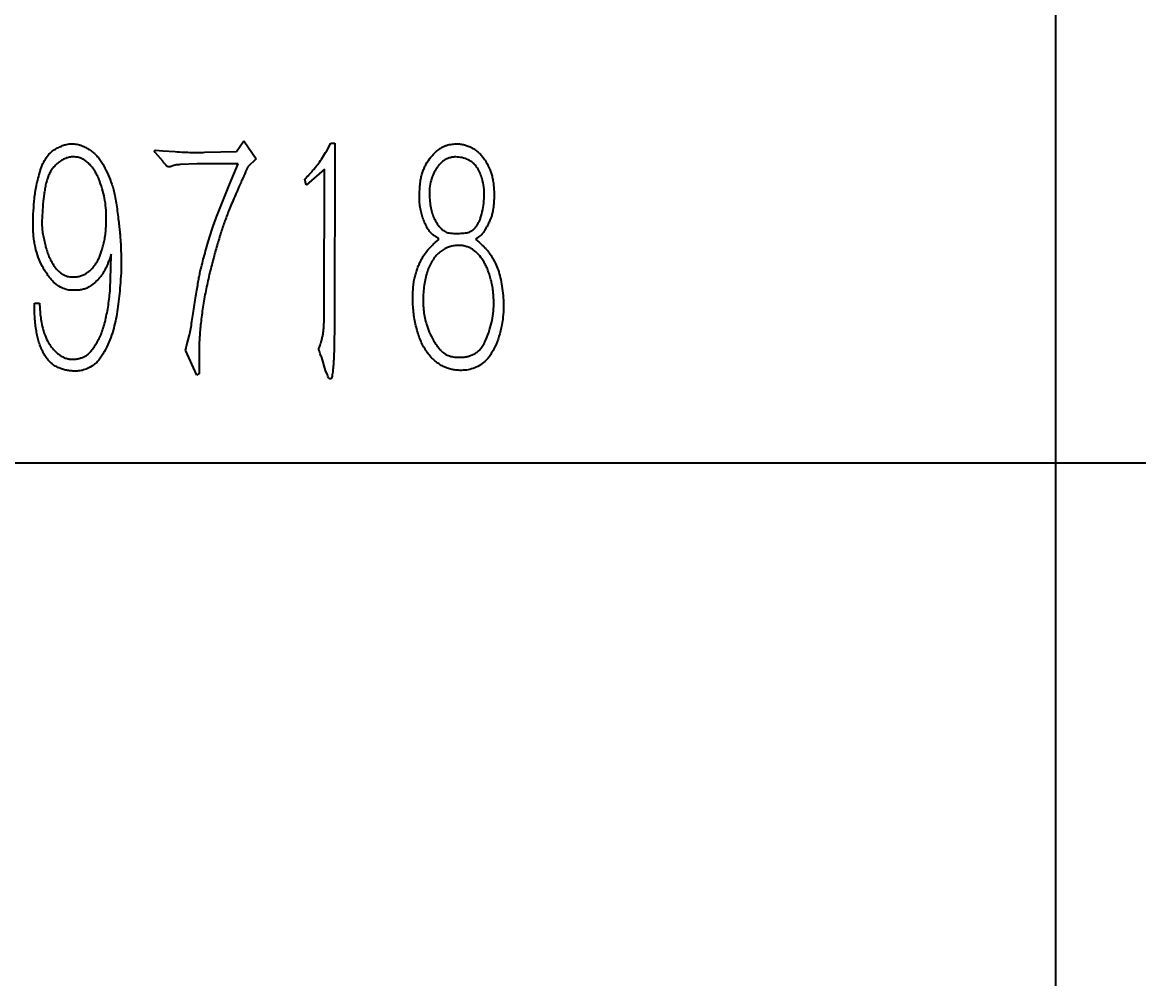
# Model space of a CAD drawing. Header units: millimetres. Extents: x 0 to 210, y 0 to 297.
# Drawn here: x 166.78 to 177.37, y 164.56 to 173.63 of the extents above; entities that cross this region are included whole.
import ezdxf

# ---------------------------------------------------------------- set-up
doc = ezdxf.new("R2010")
doc.units = ezdxf.units.MM
doc.layers.add('根据设置的颜色创建', color=7, linetype='Continuous', lineweight=25)
doc.styles.add('SLDTEXTSTYLE5', font='TXT', dxfattribs={"width": 0.7})
doc.dimstyles.new('SLDDIMSTYLE2', dxfattribs={"dimtxt": 3.5, "dimasz": 4.08, "dimexe": 0, "dimexo": 0.0625, "dimgap": 0.875, "dimtad": 0, "dimtih": 1, "dimtoh": 1, "dimlfac": 1.5, "dimrnd": 1e-09, "dimzin": 12, "dimdsep": 46, "dimtxsty": 'SLDTEXTSTYLE5', "dimsah": 1, "dimcen": 0.09, "dimadec": 0, "dimazin": 3, "dimtol": 1, "dimtp": 0.01, "dimtm": 0.01, "dimtfac": 1, "dimtofl": 0, "dimtmove": 0, "dimatfit": 3, "dimfxl": 0, "dimfrac": 2, "dimtolj": 1, "dimarcsym": 0})
doc.dimstyles.new('SLDDIMSTYLE3', dxfattribs={"dimtxt": 3.5, "dimasz": 4.08, "dimexe": 0, "dimexo": 0.0625, "dimgap": 0.875, "dimtad": 0, "dimtih": 1, "dimtoh": 1, "dimlfac": 1.5, "dimrnd": 1e-09, "dimzin": 4, "dimdsep": 46, "dimtxsty": 'SLDTEXTSTYLE5', "dimsah": 1, "dimcen": 0.09, "dimadec": 0, "dimazin": 1, "dimtfac": 1, "dimtofl": 0, "dimtmove": 0, "dimatfit": 3, "dimfxl": 0, "dimfrac": 2, "dimtolj": 1, "dimtzin": 12, "dimarcsym": 0})

# ---------------------------------------------------------------- blocks, each defined once
blk = doc.blocks.new('_D_3')
at = {"layer": '根据设置的颜色创建'}
for p, q in [((176.582, 169.454), (189.908, 169.454)), ((188.892, 161.521), (188.892, 169.454))]:
    blk.add_line(p, q, dxfattribs=at)
blk.add_solid([(188.892, 169.454), (188.384, 165.374), (189.4, 165.374)], dxfattribs=at)
at = {"layer": '根据设置的颜色创建', "insert": (189.908, 171.8), "char_height": 3.5, "attachment_point": 1, "style": 'SLDTEXTSTYLE5'}
blk.add_mtext('31.90', dxfattribs=at)
blk = doc.blocks.new('_D_4')
at = {"layer": '根据设置的颜色创建'}
for p, q in [((176.415, 194.854), (189.908, 194.854)), ((188.892, 169.454), (188.892, 194.854))]:
    blk.add_line(p, q, dxfattribs=at)
blk.add_solid([(188.892, 194.854), (188.384, 190.774), (189.4, 190.774)], dxfattribs=at)
at = {"layer": '根据设置的颜色创建', "char_height": 3.5, "attachment_point": 1, "style": 'SLDTEXTSTYLE5'}
for s, insert in [('±0.01', (194.288, 197.2)), ('70', (189.908, 197.2))]:
    blk.add_mtext(s, dxfattribs=dict(at, insert=insert))

msp = doc.modelspace()

# ---------------------------------------------------------------- linework, layer by layer
at = {"color": 7, "linetype": 'Continuous', "lineweight": 25}
for p, q in [((176.582, 169.4542), (176.582, 177.3275)), ((168.809, 172.4045), (168.8791, 172.5049)), ((168.8791, 172.5049), (168.9969, 172.3339)), ((169.6656, 172.4109), (169.7059, 172.485)), ((169.7059, 172.485), (169.7427, 172.485)), ((169.7427, 172.485), (169.7392, 170.7026)), ((168.0438, 172.4179), (168.1109, 172.4109)), ((168.1139, 172.3105), (168.0438, 172.391)), ((168.1109, 172.4109), (168.2282, 172.4045)), ((168.5102, 172.3975), (168.809, 172.4045)), ((168.2148, 172.2732), (168.181, 172.2598)), ((168.4361, 172.2866), (168.275, 172.2802)), ((168.7448, 172.0922), (168.8254, 172.2866)), ((168.9969, 172.3339), (168.9164, 172.2598)), ((169.6452, 172.2364), (169.4707, 172.0853)), ((169.6423, 170.9208), (169.6452, 172.2364)), ((168.624, 171.7934), (168.7448, 172.0922)), ((169.4707, 172.0853), (169.4573, 172.1424)), ((170.6933, 171.5418), (170.7336, 171.5751)), ((171.1164, 171.602), (171.0762, 171.5751)), ((167.6197, 171.3002), (167.6232, 171.431)), ((167.6132, 171.1023), (167.6197, 171.3002)), ((166.8948, 170.9681), (166.942, 170.9681)), ((166.8948, 170.8975), (166.8948, 170.9681)), ((168.3391, 170.5718), (168.366, 170.6658)), ((168.4331, 170.2834), (168.3257, 170.5216)), ((168.4565, 170.441), (168.4565, 170.2969)), ((169.6557, 170.3302), (169.6184, 170.451)), ((168.4565, 170.2969), (168.4331, 170.2834)), ((169.6721, 170.2864), (169.6557, 170.3302)), ((158.9154, 169.4542), (176.582, 169.4542)), ((176.582, 161.5209), (176.582, 169.4542))]:
    msp.add_line(p, q, dxfattribs=at)
for points, knots in [([(166.8948, 171.9615), (166.8968, 171.9812), (166.901, 172.0223), (166.9137, 172.0856), (166.9295, 172.1531), (166.9489, 172.2225), (166.9725, 172.2887), (167.0034, 172.3452), (167.0391, 172.3905), (167.0809, 172.4219), (167.1224, 172.443), (167.1598, 172.4604), (167.193, 172.4725), (167.2142, 172.4763), (167.2239, 172.4781)], [0, 0, 0, 0, 0.0896469, 0.1863469, 0.2908775, 0.4028967, 0.5115677, 0.6073458, 0.6924144, 0.7697809, 0.8410778, 0.9026877, 0.9556868, 1, 1, 1, 1]), ([(167.2239, 172.4781), (167.2398, 172.4782), (167.2725, 172.4786), (167.314, 172.4709), (167.3486, 172.4593), (167.3769, 172.4453), (167.4078, 172.4282), (167.4397, 172.4058), (167.4719, 172.3797), (167.5014, 172.3477), (167.5285, 172.3113), (167.5595, 172.2559), (167.5932, 172.1831), (167.6242, 172.1078), (167.6451, 172.0421), (167.6579, 171.9834), (167.6706, 171.916), (167.6797, 171.8425), (167.689, 171.7703), (167.6963, 171.7056), (167.7025, 171.6521), (167.7079, 171.5939), (167.7129, 171.5243), (167.7153, 171.4403), (167.7167, 171.3589), (167.717, 171.3068), (167.7171, 171.2833)], [0, 0, 0, 0, 0.0336193, 0.06885, 0.0884477, 0.1105306, 0.1354584, 0.1631383, 0.1927254, 0.2229459, 0.254738, 0.2883081, 0.356905, 0.4240022, 0.4603242, 0.5023655, 0.5507804, 0.6051987, 0.658832, 0.7046503, 0.7426965, 0.7725887, 0.8280424, 0.8900502, 0.950281, 1, 1, 1, 1]), ([(170.5526, 172.1091), (170.555, 172.1243), (170.5596, 172.1536), (170.5709, 172.1956), (170.584, 172.2346), (170.6061, 172.2816), (170.6404, 172.3357), (170.6816, 172.3842), (170.7186, 172.417), (170.7458, 172.4381), (170.7739, 172.4529), (170.81, 172.4668), (170.8541, 172.4749), (170.8887, 172.477), (170.9051, 172.4781)], [0, 0, 0, 0, 0.0823077, 0.1596601, 0.2331888, 0.3029346, 0.4386254, 0.5763134, 0.6431898, 0.7043, 0.7608931, 0.8133379, 0.9115218, 1, 1, 1, 1]), ([(170.9051, 172.4781), (170.918, 172.4771), (170.9435, 172.4752), (170.9809, 172.4656), (171.0177, 172.4529), (171.053, 172.4347), (171.0864, 172.4127), (171.1173, 172.3865), (171.1445, 172.356), (171.1768, 172.311), (171.2091, 172.2498), (171.2318, 172.1839), (171.2435, 172.1276), (171.25, 172.0801), (171.2531, 172.0275), (171.2538, 171.9906), (171.2542, 171.9714)], [0, 0, 0, 0, 0.0562644, 0.112322, 0.1686427, 0.2264994, 0.2857633, 0.3440204, 0.403715, 0.4646315, 0.586562, 0.705619, 0.7687665, 0.8384555, 0.9156636, 1, 1, 1, 1]), ([(168.0438, 172.391), (168.0411, 172.3947), (168.037, 172.4002), (168.0321, 172.4087), (168.0363, 172.4155), (168.0409, 172.417), (168.0438, 172.4179)], [0, 0, 0, 0, 0.3942395, 0.6034202, 0.7482901, 1, 1, 1, 1]), ([(168.2282, 172.4045), (168.2559, 172.4025), (168.3084, 172.3987), (168.3832, 172.3958), (168.4495, 172.3949), (168.4909, 172.3967), (168.5102, 172.3975)], [0, 0, 0, 0, 0.2948825, 0.5593856, 0.7954929, 1, 1, 1, 1]), ([(169.4573, 172.1424), (169.4715, 172.1571), (169.4981, 172.1846), (169.5336, 172.2241), (169.5628, 172.2585), (169.5933, 172.2986), (169.6274, 172.3486), (169.6525, 172.3896), (169.6656, 172.4109)], [0, 0, 0, 0, 0.1795309, 0.3365381, 0.4680309, 0.576276, 0.7798061, 1, 1, 1, 1]), ([(167.2537, 172.3538), (167.241, 172.3526), (167.2154, 172.3503), (167.1782, 172.3371), (167.1425, 172.3173), (167.1085, 172.2912), (167.0786, 172.2597), (167.052, 172.2258), (167.0318, 172.1886), (167.0159, 172.149), (167.0052, 172.1062), (166.9951, 172.0603), (166.9867, 172.0105), (166.9777, 171.9404), (166.9709, 171.8537), (166.9649, 171.7685), (166.9652, 171.7013), (166.9698, 171.6491), (166.9788, 171.5943), (166.9877, 171.5574), (166.9922, 171.5384)], [0, 0, 0, 0, 0.0401659, 0.0810937, 0.1235395, 0.169129, 0.2158194, 0.2606743, 0.3050027, 0.348983, 0.3951232, 0.4444556, 0.4976056, 0.5546692, 0.6677646, 0.7727195, 0.8245965, 0.8798164, 0.9382211, 1, 1, 1, 1]), ([(167.5759, 171.78), (167.5752, 171.8102), (167.5738, 171.8711), (167.5601, 171.9623), (167.5387, 172.0544), (167.5107, 172.1296), (167.4848, 172.1885), (167.4603, 172.2283), (167.4341, 172.2651), (167.4047, 172.2974), (167.3717, 172.3237), (167.3354, 172.3428), (167.2954, 172.353), (167.2679, 172.3535), (167.2537, 172.3538)], [0, 0, 0, 0, 0.1254147, 0.252662, 0.3822344, 0.5176884, 0.5851472, 0.6493742, 0.7114778, 0.7723753, 0.8302196, 0.8859482, 0.9413826, 1, 1, 1, 1]), ([(168.1611, 172.2598), (168.1584, 172.2612), (168.1513, 172.2647), (168.1413, 172.2757), (168.1278, 172.2907), (168.1189, 172.3034), (168.1139, 172.3105)], [0, 0, 0, 0, 0.13050209, 0.33666025, 0.62890443, 1, 1, 1, 1]), ([(168.181, 172.2598), (168.1772, 172.259), (168.1705, 172.2575), (168.1639, 172.2591), (168.1611, 172.2598)], [0, 0, 0, 0, 0.5733134, 1, 1, 1, 1]), ([(168.275, 172.2802), (168.2631, 172.28), (168.2428, 172.2797), (168.2231, 172.2751), (168.2148, 172.2732)], [0, 0, 0, 0, 0.5823994, 1, 1, 1, 1]), ([(168.8254, 172.2866), (168.8017, 172.287), (168.7563, 172.2877), (168.6915, 172.2882), (168.633, 172.2881), (168.5811, 172.2881), (168.5357, 172.2881), (168.4967, 172.2882), (168.4642, 172.2878), (168.4447, 172.287), (168.4361, 172.2866)], [0, 0, 0, 0, 0.1826339, 0.3499304, 0.4993435, 0.6334321, 0.7496423, 0.8492511, 0.9335451, 1, 1, 1, 1]), ([(168.9164, 172.2598), (168.9128, 172.251), (168.9062, 172.2348), (168.8964, 172.213), (168.8891, 172.1949), (168.8834, 172.1817), (168.8786, 172.1706), (168.8735, 172.1591), (168.8671, 172.1435), (168.8587, 172.1243), (168.8481, 172.1017), (168.8368, 172.0749), (168.8233, 172.0446), (168.8032, 172.0001), (168.7785, 171.9439), (168.752, 171.8786), (168.7274, 171.8187), (168.699, 171.7437), (168.667, 171.6487), (168.6291, 171.5285), (168.5928, 171.3966), (168.5553, 171.2543), (168.522, 171.1032), (168.4984, 170.9744), (168.4833, 170.8717), (168.4736, 170.798), (168.4669, 170.7275), (168.4612, 170.6609), (168.4578, 170.5984), (168.4558, 170.541), (168.4551, 170.4891), (168.456, 170.4565), (168.4565, 170.441)], [0, 0, 0, 0, 0.0150833, 0.0276807, 0.0379316, 0.0459387, 0.0505291, 0.0571212, 0.0659569, 0.0771394, 0.0904306, 0.1056166, 0.1231506, 0.1430332, 0.1831729, 0.2204163, 0.2547294, 0.2859239, 0.3476002, 0.4136915, 0.4857572, 0.5644901, 0.6471394, 0.7310216, 0.7722087, 0.8116898, 0.8489332, 0.8845349, 0.9177044, 0.9482126, 0.9755497, 1, 1, 1, 1]), ([(170.8917, 172.3538), (170.8791, 172.3527), (170.8551, 172.3508), (170.8211, 172.3431), (170.7919, 172.3301), (170.759, 172.307), (170.7263, 172.2701), (170.6907, 172.2213), (170.6646, 172.162), (170.6461, 172.0948), (170.6371, 172.0219), (170.6411, 171.9726), (170.6431, 171.948)], [0, 0, 0, 0, 0.0712726, 0.1355169, 0.1947968, 0.2504203, 0.3599257, 0.4704078, 0.5893521, 0.7219485, 0.8618142, 1, 1, 1, 1]), ([(171.1398, 172.1494), (171.1335, 172.1661), (171.1205, 172.2), (171.1001, 172.2409), (171.0791, 172.272), (171.0591, 172.293), (171.0347, 172.311), (170.9984, 172.3305), (170.9509, 172.3495), (170.911, 172.3524), (170.8917, 172.3538)], [0, 0, 0, 0, 0.1543886, 0.3140251, 0.3943502, 0.477491, 0.5634987, 0.6552515, 0.8339348, 1, 1, 1, 1]), ([(170.9081, 171.6288), (170.9192, 171.6288), (170.94, 171.6287), (170.969, 171.6316), (170.9939, 171.6345), (171.0153, 171.6402), (171.0344, 171.6483), (171.0522, 171.6601), (171.069, 171.6758), (171.0855, 171.6948), (171.1013, 171.7179), (171.1141, 171.7461), (171.127, 171.7781), (171.1403, 171.8277), (171.1542, 171.8952), (171.161, 171.98), (171.1601, 172.0664), (171.1465, 172.122), (171.1398, 172.1494)], [0, 0, 0, 0, 0.0499195, 0.0932888, 0.1309013, 0.1625258, 0.1925571, 0.2237576, 0.258035, 0.2955292, 0.336854, 0.383169, 0.4343565, 0.4916622, 0.6139508, 0.7433165, 0.8737653, 1, 1, 1, 1]), ([(170.7336, 171.5751), (170.7247, 171.581), (170.7067, 171.5927), (170.6791, 171.61), (170.6529, 171.6324), (170.6293, 171.6619), (170.6085, 171.6997), (170.5882, 171.744), (170.571, 171.7937), (170.5562, 171.8469), (170.547, 171.9069), (170.545, 171.9736), (170.5469, 172.0423), (170.5508, 172.0876), (170.5526, 172.1091)], [0, 0, 0, 0, 0.0534278, 0.1073117, 0.1632358, 0.225217, 0.2951415, 0.3791088, 0.4689153, 0.5583372, 0.6558001, 0.7721434, 0.8917472, 1, 1, 1, 1]), ([(167.2806, 171.0889), (167.2609, 171.089), (167.2221, 171.0891), (167.1651, 171.1055), (167.1114, 171.1356), (167.0706, 171.1717), (167.0388, 171.207), (167.0158, 171.2393), (166.992, 171.2752), (166.962, 171.3293), (166.9291, 171.4019), (166.9054, 171.4794), (166.8931, 171.5449), (166.886, 171.5983), (166.8824, 171.656), (166.8805, 171.7374), (166.8834, 171.8399), (166.891, 171.9214), (166.8948, 171.9615)], [0, 0, 0, 0, 0.0549831, 0.1086143, 0.1644358, 0.2264699, 0.2607487, 0.2976999, 0.3377125, 0.381466, 0.4712413, 0.5611901, 0.6081012, 0.6583189, 0.7124285, 0.7701496, 0.8869997, 1, 1, 1, 1]), ([(170.6431, 171.948), (170.6452, 171.9273), (170.6492, 171.8874), (170.6612, 171.8312), (170.6794, 171.7816), (170.7017, 171.7392), (170.7257, 171.7039), (170.749, 171.676), (170.7701, 171.6551), (170.7919, 171.642), (170.8152, 171.6343), (170.842, 171.6304), (170.8734, 171.6276), (170.896, 171.6284), (170.9081, 171.6288)], [0, 0, 0, 0, 0.133207, 0.2556594, 0.3661246, 0.4688224, 0.5609713, 0.6383259, 0.7004641, 0.7498203, 0.7990061, 0.8558863, 0.922754, 1, 1, 1, 1]), ([(171.2542, 171.9714), (171.2528, 171.9505), (171.2502, 171.9091), (171.2444, 171.8571), (171.2361, 171.8145), (171.2255, 171.7801), (171.2101, 171.7432), (171.1921, 171.7052), (171.1728, 171.6693), (171.1535, 171.6397), (171.1361, 171.6164), (171.1225, 171.6064), (171.1164, 171.602)], [0, 0, 0, 0, 0.1550352, 0.3071129, 0.3872649, 0.4757846, 0.5737852, 0.6824837, 0.7873883, 0.8752161, 0.9449896, 1, 1, 1, 1]), ([(167.2776, 171.2162), (167.2901, 171.2172), (167.3147, 171.2193), (167.3499, 171.2301), (167.3823, 171.2464), (167.412, 171.2677), (167.4382, 171.2932), (167.4624, 171.3198), (167.4825, 171.3486), (167.4995, 171.3794), (167.5148, 171.4132), (167.5284, 171.4508), (167.5414, 171.493), (167.5532, 171.5397), (167.5641, 171.5915), (167.5705, 171.6493), (167.5752, 171.7126), (167.5757, 171.7569), (167.5759, 171.78)], [0, 0, 0, 0, 0.0536597, 0.1055748, 0.1564045, 0.2088419, 0.2616055, 0.3129291, 0.3623953, 0.4120042, 0.4635045, 0.5210398, 0.5835036, 0.6524202, 0.7277894, 0.8100846, 0.9012361, 1, 1, 1, 1]), ([(168.366, 170.6658), (168.3695, 170.6857), (168.3769, 170.7281), (168.3885, 170.7958), (168.4002, 170.8718), (168.4126, 170.9527), (168.4251, 171.0321), (168.4363, 171.1039), (168.4468, 171.1647), (168.4562, 171.2183), (168.4674, 171.2718), (168.4827, 171.3325), (168.5015, 171.4043), (168.5236, 171.4844), (168.5483, 171.567), (168.5729, 171.6474), (168.5983, 171.7222), (168.6157, 171.7702), (168.624, 171.7934)], [0, 0, 0, 0, 0.05224344, 0.1113945, 0.1778101, 0.25113755, 0.3231937, 0.3857301, 0.43924128, 0.48281496, 0.52663485, 0.58051251, 0.64479491, 0.71866585, 0.79560138, 0.86789831, 0.93624763, 1, 1, 1, 1]), ([(166.9922, 171.5384), (166.9957, 171.5224), (167.0027, 171.4905), (167.0187, 171.4446), (167.0362, 171.3997), (167.058, 171.3578), (167.0812, 171.3195), (167.1058, 171.2868), (167.1321, 171.2611), (167.1586, 171.241), (167.1868, 171.2275), (167.2159, 171.2183), (167.2465, 171.2141), (167.2672, 171.2155), (167.2776, 171.2162)], [0, 0, 0, 0, 0.1041164, 0.2075092, 0.3087658, 0.4106521, 0.5072477, 0.5937395, 0.6705589, 0.739961, 0.8045823, 0.868633, 0.9335205, 1, 1, 1, 1]), ([(170.482, 171.0183), (170.4822, 171.0387), (170.4826, 171.0781), (170.488, 171.1346), (170.4949, 171.1866), (170.506, 171.2337), (170.5199, 171.2763), (170.5332, 171.3159), (170.5492, 171.3512), (170.5691, 171.3929), (170.5974, 171.4366), (170.6319, 171.4801), (170.665, 171.5128), (170.6846, 171.5329), (170.6933, 171.5418)], [0, 0, 0, 0, 0.104922, 0.2025111, 0.292117, 0.3744436, 0.4513113, 0.5227865, 0.5888528, 0.650636, 0.7606467, 0.8558711, 0.9354762, 1, 1, 1, 1]), ([(170.9215, 171.515), (170.9062, 171.5143), (170.8759, 171.5131), (170.8317, 171.502), (170.7892, 171.4851), (170.7494, 171.4605), (170.7126, 171.4289), (170.6805, 171.3895), (170.6516, 171.3438), (170.6284, 171.291), (170.6089, 171.2328), (170.5949, 171.1696), (170.5848, 171.1021), (170.5802, 171.0316), (170.5799, 170.9608), (170.5855, 170.8925), (170.5954, 170.8278), (170.6071, 170.7868), (170.6128, 170.7667)], [0, 0, 0, 0, 0.0495373, 0.098111, 0.1467647, 0.197133, 0.2489039, 0.3034168, 0.3610677, 0.4235419, 0.4897568, 0.5596979, 0.6329701, 0.7104695, 0.7883197, 0.8621113, 0.9322828, 1, 1, 1, 1]), ([(171.2507, 170.9815), (171.2497, 171.0035), (171.2479, 171.0459), (171.2418, 171.107), (171.2312, 171.1627), (171.2179, 171.2135), (171.2022, 171.2593), (171.186, 171.301), (171.168, 171.3383), (171.1435, 171.382), (171.1078, 171.4293), (171.0646, 171.4679), (171.0257, 171.4911), (170.9933, 171.5034), (170.9584, 171.5121), (170.934, 171.514), (170.9215, 171.515)], [0, 0, 0, 0, 0.0962212, 0.1848612, 0.2671877, 0.3434174, 0.4135563, 0.4780869, 0.5381908, 0.5938395, 0.6964325, 0.7952522, 0.8438244, 0.8934648, 0.9455076, 1, 1, 1, 1]), ([(171.0762, 171.5751), (171.0866, 171.566), (171.1062, 171.5489), (171.134, 171.5248), (171.1565, 171.5022), (171.1827, 171.4762), (171.2101, 171.441), (171.2404, 171.3948), (171.2678, 171.3413), (171.293, 171.2797), (171.3137, 171.2081), (171.3291, 171.1273), (171.3392, 171.0406), (171.3437, 170.9501), (171.3421, 170.8559), (171.3326, 170.7925), (171.3278, 170.7597)], [0, 0, 0, 0, 0.0463528, 0.0871802, 0.1228471, 0.1530275, 0.2105905, 0.2714682, 0.3376575, 0.4112488, 0.4938557, 0.5864684, 0.6858107, 0.7857019, 0.8893854, 1, 1, 1, 1]), ([(167.6232, 171.431), (167.6185, 171.4177), (167.6096, 171.3926), (167.5954, 171.3578), (167.5831, 171.3274), (167.568, 171.2926), (167.5462, 171.2529), (167.514, 171.2079), (167.4728, 171.1648), (167.431, 171.1322), (167.3916, 171.1098), (167.3577, 171.097), (167.3201, 171.0904), (167.294, 171.0894), (167.2806, 171.0889)], [0, 0, 0, 0, 0.0813224, 0.1533731, 0.2163753, 0.2707145, 0.3720794, 0.4768426, 0.5890522, 0.7144463, 0.7811865, 0.8495291, 0.9224429, 1, 1, 1, 1]), ([(167.7171, 171.2833), (167.7149, 171.2437), (167.7105, 171.1682), (167.7009, 171.0596), (167.6895, 170.9594), (167.6758, 170.8649), (167.658, 170.7741), (167.6342, 170.6847), (167.6009, 170.5949), (167.565, 170.5214), (167.5324, 170.4649), (167.506, 170.429), (167.4793, 170.3995), (167.4436, 170.3715), (167.4004, 170.3468), (167.35, 170.329), (167.3025, 170.3225), (167.2721, 170.3233), (167.2572, 170.3237)], [0, 0, 0, 0, 0.10152221, 0.19344792, 0.27879574, 0.35937652, 0.43761361, 0.51536216, 0.59584474, 0.6821152, 0.72450334, 0.76240554, 0.79600168, 0.82586198, 0.87807782, 0.92245455, 0.96184495, 1, 1, 1, 1]), ([(166.942, 170.9681), (166.9433, 170.9472), (166.9457, 170.9062), (166.9507, 170.8443), (166.9614, 170.7806), (166.9759, 170.7126), (166.9999, 170.6418), (167.0311, 170.5855), (167.061, 170.5435), (167.0858, 170.5151), (167.1124, 170.4904), (167.1409, 170.4694), (167.1708, 170.4522), (167.203, 170.4412), (167.2364, 170.4349), (167.2706, 170.4356), (167.3036, 170.4392), (167.3343, 170.4467), (167.3619, 170.4572), (167.3874, 170.4709), (167.4112, 170.4905), (167.4351, 170.5163), (167.4595, 170.5492), (167.4849, 170.5884), (167.5097, 170.6339), (167.5321, 170.6859), (167.551, 170.7443), (167.5684, 170.808), (167.5829, 170.8765), (167.5961, 170.9486), (167.6058, 171.0243), (167.6107, 171.0759), (167.6132, 171.1023)], [0, 0, 0, 0, 0.041759, 0.0819454, 0.1238156, 0.1705973, 0.2207031, 0.2723623, 0.2984312, 0.3235097, 0.3473837, 0.370802, 0.3939004, 0.415972, 0.4384852, 0.4613073, 0.4839537, 0.5047308, 0.5242033, 0.5427078, 0.5622336, 0.5853982, 0.612785, 0.6438865, 0.6785196, 0.7160001, 0.7567917, 0.8010017, 0.8477119, 0.8964363, 0.9471444, 1, 1, 1, 1]), ([(170.9285, 170.3302), (170.9119, 170.3309), (170.8792, 170.3322), (170.831, 170.3425), (170.7851, 170.3596), (170.7412, 170.383), (170.7007, 170.4127), (170.6623, 170.4464), (170.6287, 170.4862), (170.5983, 170.5301), (170.5713, 170.5787), (170.548, 170.6321), (170.5283, 170.69), (170.5115, 170.7518), (170.4982, 170.8164), (170.4888, 170.8828), (170.4833, 170.9502), (170.4825, 170.9956), (170.482, 171.0183)], [0, 0, 0, 0, 0.054742, 0.1077572, 0.161318, 0.2157979, 0.2709632, 0.3266531, 0.3835743, 0.4420462, 0.5026713, 0.5664908, 0.6334969, 0.7042374, 0.7772781, 0.8506446, 0.9251546, 1, 1, 1, 1]), ([(167.2572, 170.3237), (167.2439, 170.3246), (167.2178, 170.3263), (167.1794, 170.3339), (167.1427, 170.3461), (167.1072, 170.3611), (167.0742, 170.3812), (167.0439, 170.406), (167.0165, 170.4353), (166.9927, 170.4697), (166.9714, 170.5081), (166.9524, 170.5507), (166.9362, 170.5975), (166.9221, 170.6484), (166.9114, 170.704), (166.9031, 170.7642), (166.897, 170.8292), (166.8955, 170.8743), (166.8948, 170.8975)], [0, 0, 0, 0, 0.0526492, 0.1034368, 0.1544397, 0.2052315, 0.2558282, 0.3066158, 0.3594971, 0.4140666, 0.4718868, 0.5329289, 0.5982436, 0.6675897, 0.741778, 0.8218859, 0.9081304, 1, 1, 1, 1]), ([(169.6184, 170.451), (169.6139, 170.4624), (169.6063, 170.482), (169.598, 170.508), (169.5923, 170.5247), (169.5906, 170.5383), (169.5984, 170.5511), (169.6037, 170.5707), (169.6128, 170.5954), (169.6208, 170.6247), (169.6281, 170.6565), (169.6345, 170.6908), (169.6383, 170.7293), (169.6401, 170.7659), (169.6415, 170.8013), (169.6417, 170.8353), (169.6424, 170.8759), (169.6423, 170.9051), (169.6423, 170.9208)], [0, 0, 0, 0, 0.0762729, 0.1318813, 0.1695342, 0.1871495, 0.2150017, 0.258839, 0.3144474, 0.3789548, 0.4479583, 0.5183663, 0.5963868, 0.6896268, 0.7465567, 0.8179382, 0.9017315, 1, 1, 1, 1]), ([(170.935, 170.4545), (170.9466, 170.4548), (170.9699, 170.4555), (171.0041, 170.4623), (171.0375, 170.4728), (171.0702, 170.4877), (171.1015, 170.5086), (171.1299, 170.5379), (171.1546, 170.5754), (171.183, 170.6342), (171.2119, 170.7104), (171.2349, 170.8019), (171.2487, 170.8917), (171.25, 170.9514), (171.2507, 170.9815)], [0, 0, 0, 0, 0.0509582, 0.1019889, 0.1523265, 0.2043566, 0.2587833, 0.3168582, 0.3817665, 0.4548982, 0.6025704, 0.7383009, 0.8683229, 1, 1, 1, 1]), ([(169.7392, 170.7026), (169.7388, 170.6865), (169.7381, 170.6557), (169.738, 170.6116), (169.7365, 170.5716), (169.7364, 170.5358), (169.7354, 170.5042), (169.7341, 170.4767), (169.734, 170.4533), (169.7318, 170.4167), (169.7292, 170.3663), (169.7226, 170.3145), (169.7174, 170.2775), (169.7122, 170.2607), (169.7055, 170.2474), (169.6988, 170.249), (169.696, 170.2496)], [0, 0, 0, 0, 0.103599, 0.1986396, 0.2840906, 0.3609799, 0.4293527, 0.4881207, 0.5383189, 0.580018, 0.7244915, 0.8621057, 0.9195095, 0.9600298, 0.9828818, 1, 1, 1, 1]), ([(170.6128, 170.7667), (170.6208, 170.7419), (170.637, 170.6914), (170.6674, 170.6321), (170.6948, 170.5876), (170.7153, 170.5582), (170.7348, 170.5327), (170.7605, 170.5057), (170.7949, 170.4788), (170.8421, 170.4616), (170.8891, 170.4536), (170.92, 170.4542), (170.935, 170.4545)], [0, 0, 0, 0, 0.15959136, 0.32565673, 0.40696855, 0.48006229, 0.54600208, 0.60357018, 0.70896804, 0.81042308, 0.90843267, 1, 1, 1, 1]), ([(171.3278, 170.7597), (171.3192, 170.7232), (171.3026, 170.6521), (171.2697, 170.5687), (171.2395, 170.5094), (171.2169, 170.4713), (171.1931, 170.4395), (171.1599, 170.4066), (171.1146, 170.3742), (171.0552, 170.3468), (170.9923, 170.3306), (170.9496, 170.3303), (170.9285, 170.3302)], [0, 0, 0, 0, 0.17441684, 0.33915638, 0.41533552, 0.48380619, 0.54485099, 0.59935093, 0.70095496, 0.80199615, 0.90200614, 1, 1, 1, 1]), ([(168.3257, 170.5216), (168.3277, 170.528), (168.3314, 170.5394), (168.3352, 170.5544), (168.3379, 170.5646), (168.3388, 170.57), (168.3391, 170.5718)], [0, 0, 0, 0, 0.3900245, 0.6867967, 0.893134, 1, 1, 1, 1]), ([(169.696, 170.2496), (169.6953, 170.2501), (169.6924, 170.2523), (169.6861, 170.2574), (169.6774, 170.2688), (169.6741, 170.2797), (169.6721, 170.2864)], [0, 0, 0, 0, 0.055423, 0.2441868, 0.5368284, 1, 1, 1, 1])]:
    msp.add_open_spline(points, degree=3, knots=knots, dxfattribs=at)

# ---------------------------------------------------------------- dimensions: what is measured, and where the dimension line sits
at = {"layer": '根据设置的颜色创建'}
for feature_location, offset, dimstyle, picture, middle in [((176.4154, 194.8542), (13.4924, 0), 'SLDDIMSTYLE2', '_D_4', (196.8081, 194.8542)), ((176.582, 169.4542), (13.3257, 0), 'SLDDIMSTYLE3', '_D_3', (193.7432, 169.4542))]:
    dim = msp.add_ordinate_dim(feature_location=feature_location, offset=offset, dtype=0, origin=(187.582, 148.1875), dimstyle=dimstyle, dxfattribs=at)
    dim.commit()
    dim.dimension.update_dxf_attribs({"geometry": picture, "text_midpoint": middle})

doc.saveas('drawing.dxf')
